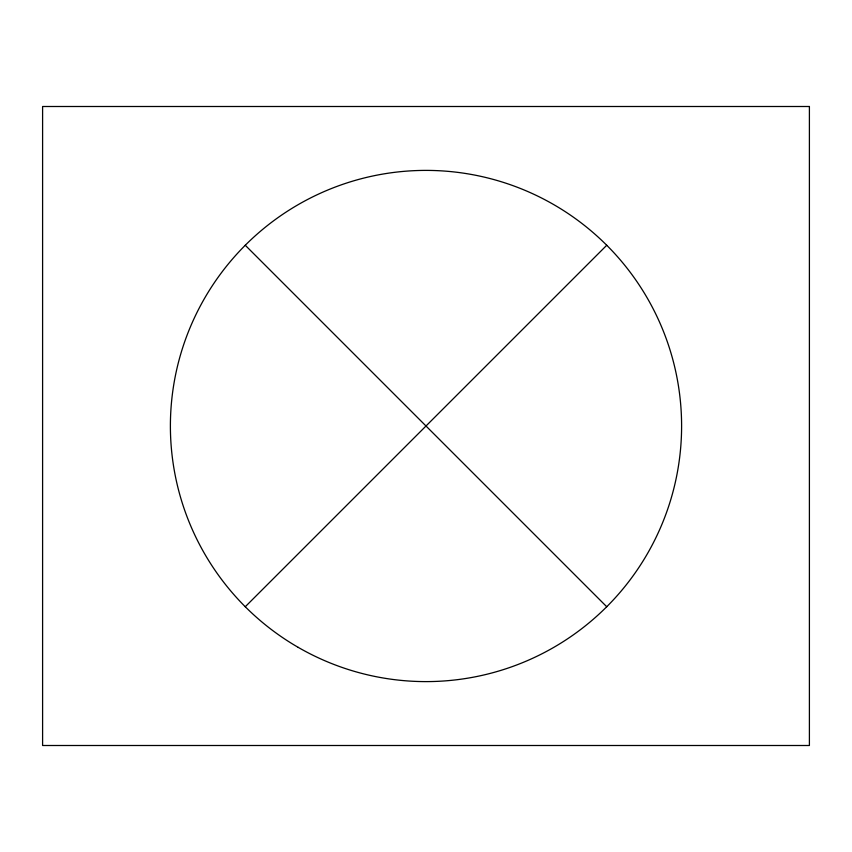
<?xml version="1.0" encoding="UTF-8"?>
<svg xmlns="http://www.w3.org/2000/svg" width="852" height="852" viewBox="0 0 852 852"><rect width="100%" height="100%" fill="white"/><g stroke="black" fill="none" stroke-linecap="round" stroke-linejoin="round"><path stroke-width="1.28" d="M245.259 606.741L606.741 245.259M245.259 245.259L606.741 606.741M809.4 106.5L42.6 106.5L42.6 745.5L809.4 745.5L809.4 106.5M298.2 647.36A255.6 255.6 0 0 0 681.6 426A255.6 255.6 0 0 0 298.2 204.64A255.6 255.6 0 0 0 298.2 647.36"/></g></svg>
